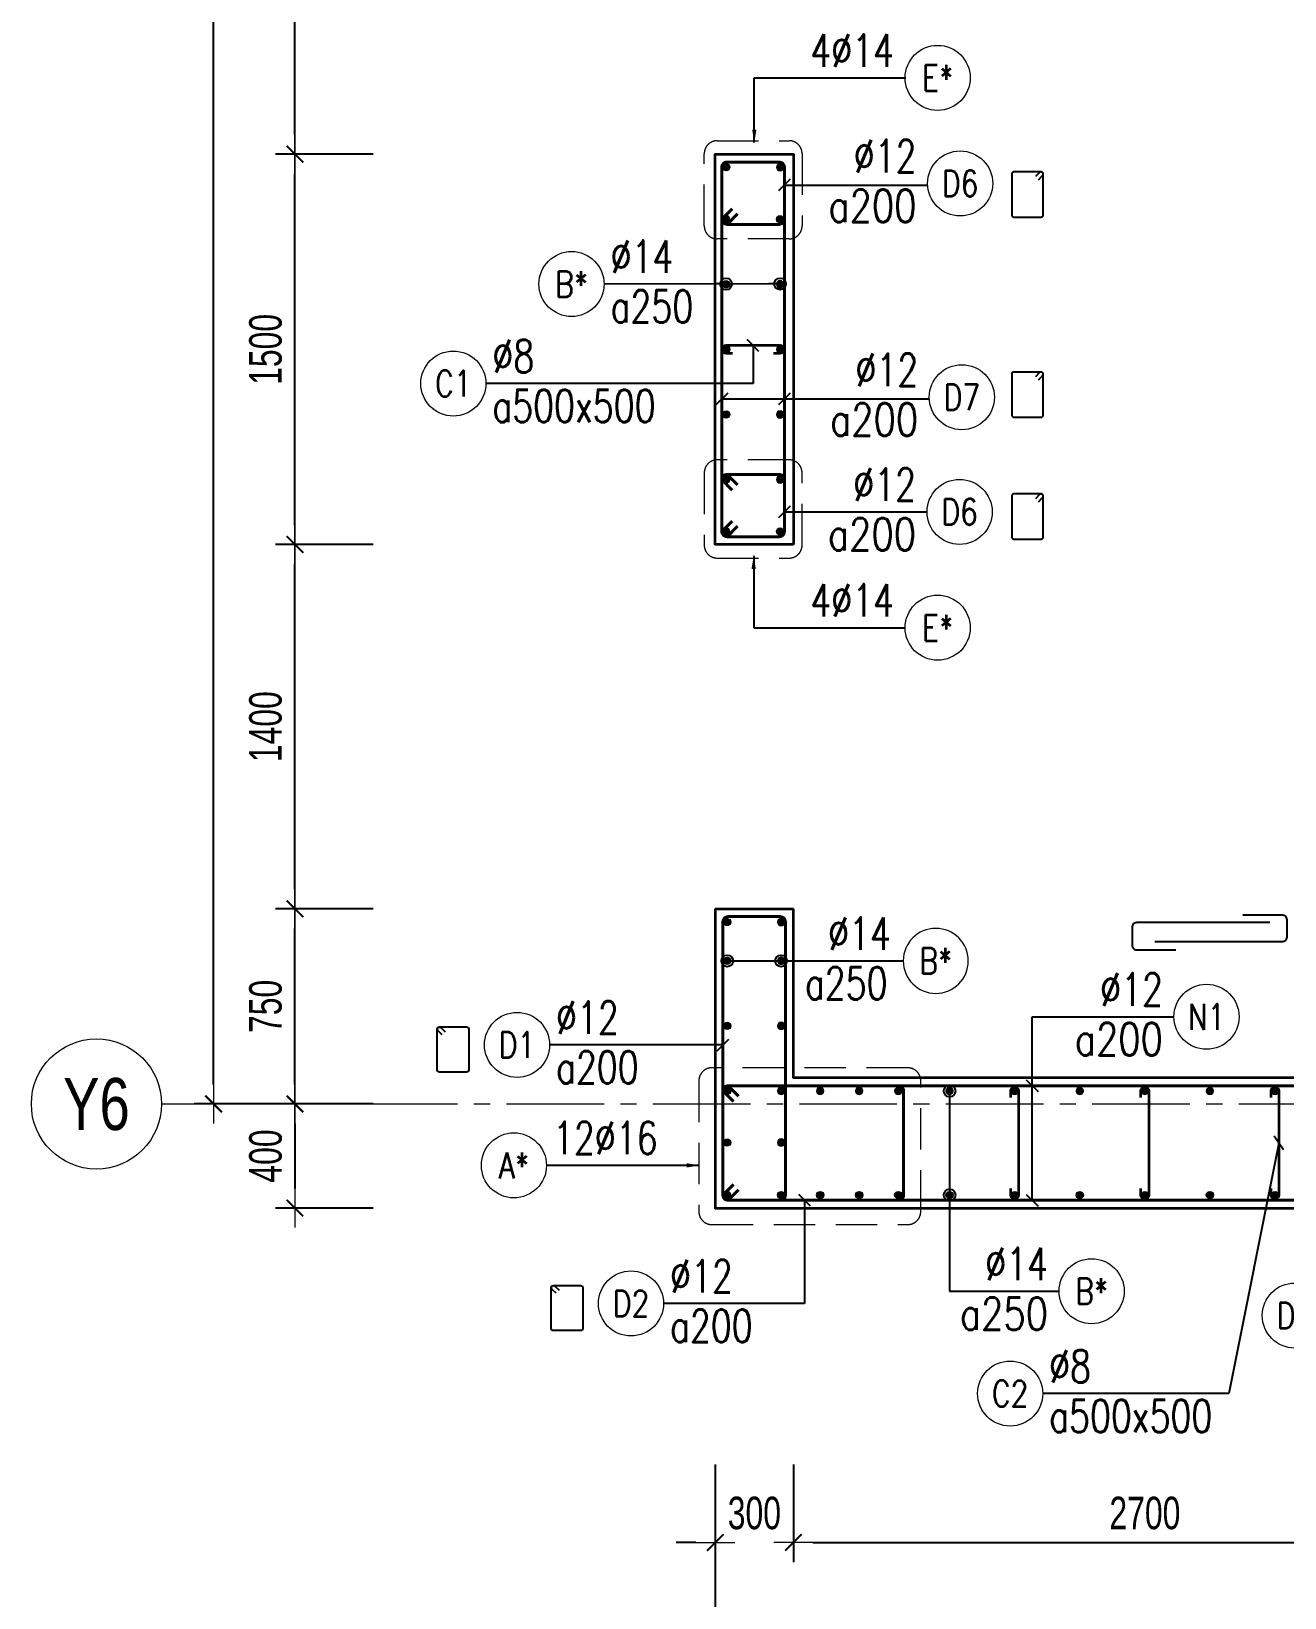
# Model space of a CAD drawing. Header units: millimetres. Extents: x 988833 to 1318015, y -9365 to 47591.
# Drawn here: x 1199969 to 1204783, y -1012 to 5008 of the extents above; entities that cross this region are included whole.
import ezdxf
from ezdxf.enums import TextEntityAlignment as Align

# ---------------------------------------------------------------- set-up
doc = ezdxf.new("R2010")
doc.units = ezdxf.units.MM
doc.header["$MEASUREMENT"] = 0
doc.linetypes.add('HIDDEN2', pattern=[4.7625, 3.175, -1.5875])
doc.linetypes.add('OF_Grid_1$0$CENTER2', pattern=[1.125, 0.75, -0.125, 0.125, -0.125])
doc.layers.get('0').update_dxf_attribs({"lineweight": 20})
doc.layers.get('Defpoints').update_dxf_attribs({"color": 151, "lineweight": 9})
for name, color, linetype, lineweight in [('KC-LEADER', 153, 'Continuous', 18), ('KC-THEP', 6, 'Continuous', 40), ('NDC_S_DIM', 1, 'Continuous', 15), ('NDC_S_HIDDEN', 8, 'HIDDEN2', 13), ('NDC_S_LEADER', 1, 'Continuous', 15), ('NDC_S_REBAR', 4, 'Continuous', 35), ('NDC_S_STIRRUP', 4, 'Continuous', 40), ('NDC_S_VN TEXT', 7, 'Continuous', 20), ('NDC_S_WALL', 6, 'Continuous', 35), ('OF_Grid_1$0$NDC_S_AXIS', 5, 'OF_Grid_1$0$CENTER2', 13), ('OF_Grid_1$0$NDC_S_SYMBOL', 1, 'Continuous', 15), ('OF_Grid_1$0$NDC_S_TEXT SYMBOL', 7, 'Continuous', 20)]:
    doc.layers.add(name, color=color, linetype=linetype, lineweight=lineweight)
doc.layers.add('Ligature', color=1, linetype='Continuous')
doc.styles.add('NDC_ARIAL', font='arial.ttf', dxfattribs={"width": 0.85})
doc.styles.add('NDC_DIM', font='', dxfattribs={"width": 0.75})
doc.styles.add('NDC_EN TXT', font='romans.shx', dxfattribs={"width": 0.8})
doc.styles.add('OF_Grid_1$0$NDC_ANNO', font='', dxfattribs={"width": 0.8})
doc.styles.get('NDC_DIM').set_extended_font_data('Dotum')
doc.styles.get('OF_Grid_1$0$NDC_ANNO').set_extended_font_data('Dotum')
doc.dimstyles.new('NDC_1-50', dxfattribs={"dimscale": 50, "dimtxt": 2.5, "dimasz": 1, "dimexe": 1.5, "dimexo": 0, "dimgap": 0.8, "dimtad": 1, "dimdec": 0, "dimdsep": 46, "dimtxsty": 'NDC_ARIAL', "dimblk": 'DIMMARK', "dimcen": 49999.938995, "dimdle": 1.5, "dimclrd": 1, "dimclre": 1, "dimclrt": 3, "dimadec": 0, "dimazin": 0, "dimtfac": 1, "dimtdec": 0, "dimtix": 1, "dimtmove": 2, "dimatfit": 3, "dimfxl": 1, "dimarcsym": 0})
doc.dimstyles.new('NDC_dim_30', dxfattribs={"dimscale": 30, "dimtxt": 2.5, "dimasz": 1.5, "dimexe": 1.5, "dimexo": 2.5, "dimgap": 1, "dimtad": 1, "dimdec": 0, "dimzin": 0, "dimdsep": 46, "dimtxsty": 'NDC_DIM', "dimblk": 'DIMMARK', "dimcen": 0.09, "dimdle": 1.2, "dimclrd": 1, "dimclre": 1, "dimclrt": 3, "dimadec": 0, "dimazin": 0, "dimtfac": 1, "dimtdec": 0, "dimtix": 1, "dimtofl": 0, "dimtmove": 0, "dimatfit": 3, "dimfxl": 6, "dimfxlon": 1, "dimtolj": 1, "dimtzin": 0, "dimarcsym": 0})
doc.dimstyles.new('NDC_dim_50', dxfattribs={"dimscale": 50, "dimtxt": 2.5, "dimasz": 1.5, "dimexe": 1.5, "dimexo": 2.5, "dimgap": 1, "dimtad": 1, "dimdec": 0, "dimzin": 0, "dimdsep": 46, "dimtxsty": 'NDC_DIM', "dimblk": 'DIMMARK', "dimcen": 0.09, "dimdle": 1.2, "dimclrd": 1, "dimclre": 1, "dimclrt": 3, "dimadec": 0, "dimazin": 0, "dimtfac": 1, "dimtdec": 0, "dimtix": 1, "dimtofl": 0, "dimtmove": 0, "dimatfit": 3, "dimfxl": 6, "dimfxlon": 1, "dimtolj": 1, "dimtzin": 0, "dimarcsym": 0})

# ---------------------------------------------------------------- blocks, each defined once
blk = doc.blocks.new('THEP')
at = {"layer": 'KC-LEADER', "color": 6}
blk.add_circle((0, 0), 14, dxfattribs=at)
at = {"layer": 'KC-THEP'}
for p, q in [((-14, 0), (14, 0)), ((9.9, 9.9), (-9.9, -9.9)), ((-9.9, 9.9), (9.9, -9.9)), ((0, 14), (0, -14))]:
    blk.add_line(p, q, dxfattribs=at)
blk = doc.blocks.new('*U11')
blk.add_circle((-2.5, 0), 2.5)
at = {"layer": 'NDC_S_VN TEXT', "color": 3, "style": 'NDC_EN TXT', "width": 0.75}
for tag, p in [('DK1', (0.5, 0.85)), ('KC1', (0.5, -2.97))]:
    blk.add_attdef(tag, p, '', height=2.5, dxfattribs=at)
at = {"layer": 'NDC_S_VN TEXT', "color": 7, "style": 'NDC_EN TXT', "width": 0.8}
blk.add_attdef('SH2', text='', height=2, dxfattribs=at).set_placement((-2.5, 0), align=Align.MIDDLE)
blk = doc.blocks.new('DIMMARK')
at = {"layer": 'NDC_S_DIM', "color": 1}
blk.add_line((-1.5, 0), (1, 0), dxfattribs=at)
at = {"layer": 'NDC_S_DIM', "color": 2, "const_width": 0.1}
blk.add_lwpolyline([(-0.424, -0.424), (0.424, 0.424)], dxfattribs=at)
blk = doc.blocks.new('*U13')
blk.add_circle((-2.5, 0), 2.5)
at = {"layer": 'NDC_S_VN TEXT', "color": 3, "style": 'NDC_EN TXT', "width": 0.75}
blk.add_attdef('DK1', (0.5, 0.85), '', height=2.5, dxfattribs=at)
at = {"layer": 'NDC_S_VN TEXT', "color": 7, "style": 'NDC_EN TXT', "width": 0.8}
blk.add_attdef('SH2', text='', height=2, dxfattribs=at).set_placement((-2.5, 0), align=Align.MIDDLE)
blk = doc.blocks.new('*U10')
blk.add_circle((2.5, 0), 2.5)
at = {"layer": 'NDC_S_VN TEXT', "color": 3, "style": 'NDC_EN TXT'}
for tag, width, p in [('DK2', 0.75, (-0.85, 0.85)), ('KC2', 0.8, (-0.85, -2.97))]:
    blk.add_attdef(tag, text='', height=2.5, dxfattribs=dict(at, width=width)).set_placement(p, align=Align.RIGHT)
at = {"layer": 'NDC_S_VN TEXT', "color": 7, "style": 'NDC_EN TXT', "width": 0.8}
blk.add_attdef('SH3', text='', height=2, dxfattribs=at).set_placement((2.5, 0), align=Align.MIDDLE)
blk = doc.blocks.new('*U12')
blk.add_circle((-2.5, 0), 2.5)
at = {"layer": 'NDC_S_VN TEXT', "color": 3, "style": 'NDC_EN TXT', "width": 0.75}
for tag, p in [('DK1', (0.5, 0.85)), ('KC1', (0.5, -2.97))]:
    blk.add_attdef(tag, p, '', height=2.5, dxfattribs=at)
at = {"layer": 'NDC_S_VN TEXT', "color": 7, "style": 'NDC_EN TXT', "width": 0.8}
blk.add_attdef('SH2', text='', height=2, dxfattribs=at).set_placement((-2.5, 0), align=Align.MIDDLE)
blk = doc.blocks.new('*U9')
blk.add_circle((2.5, 0), 2.5)
at = {"layer": 'NDC_S_VN TEXT', "color": 3, "style": 'NDC_EN TXT', "width": 0.75}
blk.add_attdef('DK2', text='', height=2.5, dxfattribs=at).set_placement((-0.85, 0.85), align=Align.RIGHT)
at = {"layer": 'NDC_S_VN TEXT', "color": 7, "style": 'NDC_EN TXT', "width": 0.8}
blk.add_attdef('SH3', text='', height=2, dxfattribs=at).set_placement((2.5, 0), align=Align.MIDDLE)
blk = doc.blocks.new('*D1299')
at = {"layer": 'Defpoints', "color": 0, "transparency": 16777216}
for p in [(1202596.5, 485.6), (1209696.3, -336), (1202596.5, -1148.8)]:
    blk.add_point(p, dxfattribs=at)
at = {"layer": 'NDC_S_DIM', "color": 1, "lineweight": -2, "transparency": 16777216}
for p, q in [((1202596.5, -848.8), (1202596.5, -1223.8)), ((1209696.3, -848.8), (1209696.3, -1223.8)), ((1209621.3, -1148.8), (1202671.5, -1148.8))]:
    blk.add_line(p, q, dxfattribs=at)
at = {"layer": 'NDC_S_DIM', "color": 1, "lineweight": -2, "transparency": 16777216, "xscale": 75, "yscale": 75, "zscale": 75, "rotation": 180}
blk.add_blockref('DIMMARK', (1202596.5, -1148.8), dxfattribs=at)
at = {"layer": 'NDC_S_DIM', "color": 1, "lineweight": -2, "transparency": 16777216, "xscale": 75, "yscale": 75, "zscale": 75}
blk.add_blockref('DIMMARK', (1209696.3, -1148.8), dxfattribs=at)
at = {"layer": 'NDC_S_DIM', "color": 3, "transparency": 16777216, "insert": (1206146.4, -1036.2), "char_height": 125, "attachment_point": 5, "style": 'NDC_DIM'}
blk.add_mtext('\\A1;7100', dxfattribs=at)
blk = doc.blocks.new('*D1300')
at = {"layer": 'Defpoints', "color": 0, "ltscale": 200, "transparency": 16777216}
for p in [(1202596.5, 485.6), (1202896.5, 485.6), (1202596.5, -799.6)]:
    blk.add_point(p, dxfattribs=at)
at = {"layer": 'NDC_S_DIM', "color": 1, "lineweight": -2, "ltscale": 200, "transparency": 16777216}
for p, q in [((1202596.5, -499.6), (1202596.5, -874.6)), ((1202896.5, -499.6), (1202896.5, -874.6)), ((1202521.5, -799.6), (1202446.5, -799.6)), ((1202971.5, -799.6), (1203046.5, -799.6))]:
    blk.add_line(p, q, dxfattribs=at)
at = {"layer": 'NDC_S_DIM', "color": 1, "lineweight": -2, "ltscale": 200, "transparency": 16777216, "xscale": 75, "yscale": 75, "zscale": 75}
blk.add_blockref('DIMMARK', (1202596.5, -799.6), dxfattribs=at)
at = {"layer": 'NDC_S_DIM', "color": 1, "lineweight": -2, "ltscale": 200, "transparency": 16777216, "xscale": 75, "yscale": 75, "zscale": 75, "rotation": 180}
blk.add_blockref('DIMMARK', (1202896.5, -799.6), dxfattribs=at)
at = {"layer": 'NDC_S_DIM', "color": 3, "ltscale": 200, "transparency": 16777216, "insert": (1202746.5, -687), "char_height": 125, "attachment_point": 5, "style": 'NDC_DIM'}
blk.add_mtext('\\A1;300', dxfattribs=at)
blk = doc.blocks.new('*U55')
at = {"layer": 'OF_Grid_1$0$NDC_S_SYMBOL'}
blk.add_line((5, 0), (9, 0), dxfattribs=at)
blk.add_circle((0, 0), 5, dxfattribs=at)
at = {"layer": 'OF_Grid_1$0$NDC_S_TEXT SYMBOL', "color": 7, "style": 'OF_Grid_1$0$NDC_ANNO', "width": 0.8}
blk.add_attdef('GRID', text='', height=4, rotation=270, dxfattribs=at).set_placement((0, 0), align=Align.MIDDLE)
blk = doc.blocks.new('*D1315')
at = {"layer": 'Defpoints', "color": 0, "ltscale": 200, "transparency": 16777216}
for p in [(1202896.5, 885.6), (1200981.9, 485.6), (1202658.6, 485.6)]:
    blk.add_point(p, dxfattribs=at)
at = {"layer": 'NDC_S_DIM', "color": 1, "lineweight": -2, "ltscale": 200, "transparency": 16777216}
for p, q in [((1201281.9, 885.6), (1200906.9, 885.6)), ((1200981.9, 810.6), (1200981.9, 560.6)), ((1201281.9, 485.6), (1200906.9, 485.6))]:
    blk.add_line(p, q, dxfattribs=at)
at = {"layer": 'NDC_S_DIM', "color": 1, "lineweight": -2, "ltscale": 200, "transparency": 16777216, "xscale": 75, "yscale": 75, "zscale": 75}
for p, rotation in [((1200981.9, 885.6), 90), ((1200981.9, 485.6), 270)]:
    blk.add_blockref('DIMMARK', p, dxfattribs=dict(at, rotation=rotation))
at = {"layer": 'NDC_S_DIM', "color": 3, "ltscale": 200, "transparency": 16777216, "insert": (1200869.3, 685.6), "char_height": 125, "attachment_point": 5, "rotation": 90, "style": 'NDC_DIM'}
blk.add_mtext('\\A1;400', dxfattribs=at)
blk = doc.blocks.new('*D1316')
at = {"layer": 'Defpoints', "color": 0, "ltscale": 200, "transparency": 16777216}
for p in [(1200669.3, 12485.6), (1202710.4, 12485.6), (1202710.5, 885.9)]:
    blk.add_point(p, dxfattribs=at)
at = {"layer": 'NDC_S_DIM', "color": 1, "lineweight": -2, "ltscale": 200, "transparency": 16777216}
for p, q in [((1200969.3, 12485.6), (1200594.3, 12485.6)), ((1200669.3, 960.9), (1200669.3, 12410.6)), ((1200969.3, 885.9), (1200594.3, 885.9))]:
    blk.add_line(p, q, dxfattribs=at)
at = {"layer": 'NDC_S_DIM', "color": 1, "lineweight": -2, "ltscale": 200, "transparency": 16777216, "xscale": 75, "yscale": 75, "zscale": 75}
for p, rotation in [((1200669.3, 12485.6), 90), ((1200669.3, 885.9), 270)]:
    blk.add_blockref('DIMMARK', p, dxfattribs=dict(at, rotation=rotation))
at = {"layer": 'NDC_S_DIM', "color": 3, "ltscale": 200, "transparency": 16777216, "insert": (1200556.7, 6685.7), "char_height": 125, "attachment_point": 5, "rotation": 90, "style": 'NDC_DIM'}
blk.add_mtext('\\A1;11600', dxfattribs=at)
blk = doc.blocks.new('*D1323')
at = {"layer": 'Defpoints', "color": 0, "ltscale": 200, "transparency": 16777216}
for p in [(1205596.5, 985.6), (1202896.5, 485.6), (1205596.5, -799.6)]:
    blk.add_point(p, dxfattribs=at)
at = {"layer": 'NDC_S_DIM', "color": 1, "lineweight": -2, "ltscale": 200, "transparency": 16777216}
for p, q in [((1202896.5, -499.6), (1202896.5, -874.6)), ((1205596.5, -499.6), (1205596.5, -874.6)), ((1202971.5, -799.6), (1205521.5, -799.6))]:
    blk.add_line(p, q, dxfattribs=at)
at = {"layer": 'NDC_S_DIM', "color": 1, "lineweight": -2, "ltscale": 200, "transparency": 16777216, "xscale": 75, "yscale": 75, "zscale": 75, "rotation": 180}
blk.add_blockref('DIMMARK', (1202896.5, -799.6), dxfattribs=at)
at = {"layer": 'NDC_S_DIM', "color": 1, "lineweight": -2, "ltscale": 200, "transparency": 16777216, "xscale": 75, "yscale": 75, "zscale": 75}
blk.add_blockref('DIMMARK', (1205596.5, -799.6), dxfattribs=at)
at = {"layer": 'NDC_S_DIM', "color": 3, "ltscale": 200, "transparency": 16777216, "insert": (1204246.5, -687), "char_height": 125, "attachment_point": 5, "style": 'NDC_DIM'}
blk.add_mtext('\\A1;2700', dxfattribs=at)
blk = doc.blocks.new('*D1334')
at = {"layer": 'Defpoints', "color": 0, "ltscale": 200, "transparency": 16777216}
for p in [(1200981.9, 1635.6), (1202896.5, 1635.6), (1202896.5, 885.6)]:
    blk.add_point(p, dxfattribs=at)
at = {"layer": 'NDC_S_DIM', "color": 1, "lineweight": -2, "ltscale": 200, "transparency": 16777216}
for p, q in [((1201281.9, 1635.6), (1200906.9, 1635.6)), ((1200981.9, 960.6), (1200981.9, 1560.6)), ((1201281.9, 885.6), (1200906.9, 885.6))]:
    blk.add_line(p, q, dxfattribs=at)
at = {"layer": 'NDC_S_DIM', "color": 1, "lineweight": -2, "ltscale": 200, "transparency": 16777216, "xscale": 75, "yscale": 75, "zscale": 75}
for p, rotation in [((1200981.9, 1635.6), 90), ((1200981.9, 885.6), 270)]:
    blk.add_blockref('DIMMARK', p, dxfattribs=dict(at, rotation=rotation))
at = {"layer": 'NDC_S_DIM', "color": 3, "ltscale": 200, "transparency": 16777216, "insert": (1200869.3, 1260.6), "char_height": 125, "attachment_point": 5, "rotation": 90, "style": 'NDC_DIM'}
blk.add_mtext('\\A1;750', dxfattribs=at)
blk = doc.blocks.new('*D1335')
at = {"layer": 'Defpoints', "color": 0, "ltscale": 200, "transparency": 16777216}
for p in [(1200981.9, 3035.6), (1202652.6, 3035.6), (1202896.5, 1635.6)]:
    blk.add_point(p, dxfattribs=at)
at = {"layer": 'NDC_S_DIM', "color": 1, "lineweight": -2, "ltscale": 200, "transparency": 16777216}
for p, q in [((1201281.9, 3035.6), (1200906.9, 3035.6)), ((1200981.9, 1710.6), (1200981.9, 2960.6)), ((1201281.9, 1635.6), (1200906.9, 1635.6))]:
    blk.add_line(p, q, dxfattribs=at)
at = {"layer": 'NDC_S_DIM', "color": 1, "lineweight": -2, "ltscale": 200, "transparency": 16777216, "xscale": 75, "yscale": 75, "zscale": 75}
for p, rotation in [((1200981.9, 3035.6), 90), ((1200981.9, 1635.6), 270)]:
    blk.add_blockref('DIMMARK', p, dxfattribs=dict(at, rotation=rotation))
at = {"layer": 'NDC_S_DIM', "color": 3, "ltscale": 200, "transparency": 16777216, "insert": (1200869.3, 2335.6), "char_height": 125, "attachment_point": 5, "rotation": 90, "style": 'NDC_DIM'}
blk.add_mtext('\\A1;1400', dxfattribs=at)
blk = doc.blocks.new('*D1336')
at = {"layer": 'Defpoints', "color": 0, "ltscale": 200, "transparency": 16777216}
for p in [(1200981.9, 4535.6), (1202746.5, 4535.6), (1202652.6, 3035.6)]:
    blk.add_point(p, dxfattribs=at)
at = {"layer": 'NDC_S_DIM', "color": 1, "lineweight": -2, "ltscale": 200, "transparency": 16777216}
for p, q in [((1201281.9, 4535.6), (1200906.9, 4535.6)), ((1200981.9, 3110.6), (1200981.9, 4460.6)), ((1201281.9, 3035.6), (1200906.9, 3035.6))]:
    blk.add_line(p, q, dxfattribs=at)
at = {"layer": 'NDC_S_DIM', "color": 1, "lineweight": -2, "ltscale": 200, "transparency": 16777216, "xscale": 75, "yscale": 75, "zscale": 75}
for p, rotation in [((1200981.9, 4535.6), 90), ((1200981.9, 3035.6), 270)]:
    blk.add_blockref('DIMMARK', p, dxfattribs=dict(at, rotation=rotation))
at = {"layer": 'NDC_S_DIM', "color": 3, "ltscale": 200, "transparency": 16777216, "insert": (1200869.3, 3785.6), "char_height": 125, "attachment_point": 5, "rotation": 90, "style": 'NDC_DIM'}
blk.add_mtext('\\A1;1500', dxfattribs=at)
blk = doc.blocks.new('*D1337')
at = {"layer": 'Defpoints', "color": 0, "ltscale": 200, "transparency": 16777216}
for p in [(1200981.9, 5935.6), (1202746.5, 5935.6), (1202746.5, 4535.6)]:
    blk.add_point(p, dxfattribs=at)
at = {"layer": 'NDC_S_DIM', "color": 1, "lineweight": -2, "ltscale": 200, "transparency": 16777216}
for p, q in [((1201281.9, 5935.6), (1200906.9, 5935.6)), ((1200981.9, 4610.6), (1200981.9, 5860.6)), ((1201281.9, 4535.6), (1200906.9, 4535.6))]:
    blk.add_line(p, q, dxfattribs=at)
at = {"layer": 'NDC_S_DIM', "color": 1, "lineweight": -2, "ltscale": 200, "transparency": 16777216, "xscale": 75, "yscale": 75, "zscale": 75}
for p, rotation in [((1200981.9, 5935.6), 90), ((1200981.9, 4535.6), 270)]:
    blk.add_blockref('DIMMARK', p, dxfattribs=dict(at, rotation=rotation))
at = {"layer": 'NDC_S_DIM', "color": 3, "ltscale": 200, "transparency": 16777216, "insert": (1200869.3, 5235.6), "char_height": 125, "attachment_point": 5, "rotation": 90, "style": 'NDC_DIM'}
blk.add_mtext('\\A1;1400', dxfattribs=at)

msp = doc.modelspace()

# ---------------------------------------------------------------- linework, layer by layer
at = {"layer": 'Ligature'}
for points in [[(1203837.7, 4437.8), (1203853.6, 4453.8, 0.668179), (1203847.9, 4467.7), (1203743.2, 4467.7, 0.414214), (1203735.1, 4459.6), (1203735.1, 4302.4, 0.414214), (1203743.2, 4294.3), (1203847.9, 4294.3, 0.414214), (1203856, 4302.4), (1203856, 4459.6, 0.668179), (1203842.1, 4465.3), (1203826.1, 4449.4)], [(1203837.6, 3668.7), (1203853.6, 3684.6, 0.668179), (1203847.8, 3698.6), (1203743.2, 3698.6, 0.414214), (1203735, 3690.4), (1203735, 3533.3, 0.414214), (1203743.2, 3525.1), (1203847.8, 3525.1, 0.414214), (1203856, 3533.3), (1203856, 3690.4, 0.668179), (1203842.1, 3696.2), (1203826.1, 3680.2)], [(1203837.6, 3200.1), (1203853.6, 3216.1, 0.668179), (1203847.8, 3230), (1203743.2, 3230, 0.414214), (1203735, 3221.8), (1203735, 3064.7, 0.414214), (1203743.2, 3056.6), (1203847.8, 3056.6, 0.414214), (1203856, 3064.7), (1203856, 3221.8, 0.668179), (1203842.1, 3227.6), (1203826.1, 3211.6)], [(1201546.8, 1151.6), (1201530.9, 1167.6, -0.668179), (1201536.6, 1181.6), (1201641.3, 1181.6, -0.414214), (1201649.4, 1173.4), (1201649.4, 1016.3, -0.414214), (1201641.3, 1008.1), (1201536.6, 1008.1, -0.414214), (1201528.5, 1016.3), (1201528.5, 1173.4, -0.668179), (1201542.4, 1179.2), (1201558.4, 1163.2)], [(1201984.7, 158), (1201968.7, 174, -0.668179), (1201974.5, 188), (1202079.1, 188, -0.414214), (1202087.3, 179.8), (1202087.3, 22.7, -0.414214), (1202079.1, 14.5), (1201974.5, 14.5, -0.414214), (1201966.3, 22.7), (1201966.3, 179.8, -0.668179), (1201980.2, 185.6), (1201996.2, 169.6)]]:
    msp.add_lwpolyline(points, format="xyb", dxfattribs=at)
at = {"layer": 'Ligature', "elevation": 0}
for points in [[(1204726.9, 1582.5), (1204215.2, 1582.5, 0.414214), (1204197.6, 1564.9), (1204197.6, 1495.7, 0.414214), (1204215.2, 1478.1), (1204365.4, 1478.1)], [(1204623.3, 1612.5), (1204773.5, 1612.5, -0.414214), (1204791.1, 1594.9), (1204791.1, 1525.8, -0.414214), (1204773.5, 1508.2), (1204285.3, 1508.2)]]:
    msp.add_lwpolyline(points, format="xyb", dxfattribs=at)
at = {"layer": 'NDC_S_HIDDEN', "ltscale": 50}
for points in [[(1202604, 4587.7), (1202879.8, 4587.7, -0.414214), (1202929.8, 4537.7), (1202929.8, 4260.1, -0.414214), (1202879.8, 4210.1), (1202604, 4210.1, -0.414214), (1202554, 4260.1), (1202554, 4537.7, -0.414214)], [(1202604, 2983.5), (1202879.8, 2983.5, 0.414214), (1202929.8, 3033.5), (1202929.8, 3311.1, 0.414214), (1202879.8, 3361.1), (1202604, 3361.1, 0.414214), (1202554, 3311.1), (1202554, 3033.5, 0.414214)], [(1202583.3, 422.2), (1203335.5, 422.2, 0.414214), (1203385.5, 472.2), (1203385.5, 974.7, 0.414214), (1203335.5, 1024.7), (1202583.3, 1024.7, 0.414214), (1202533.3, 974.7), (1202533.3, 472.2, 0.414214)]]:
    msp.add_lwpolyline(points, format="xyb", close=True, dxfattribs=at)
at = {"layer": 'NDC_S_REBAR'}
for points in [[(1202820.2, 3770.6), (1202845.2, 3770.6, 1), (1202845.2, 3800.6), (1202638.1, 3800.6, 1), (1202638.1, 3770.6), (1202663.1, 3770.6)], [(1203731.3, 910.6), (1203731.3, 935.6, -1), (1203761.3, 935.6), (1203761.3, 535.6, -1), (1203731.3, 535.6), (1203731.3, 560.6)], [(1204231.3, 910.6), (1204231.3, 935.6, -1), (1204261.3, 935.6), (1204261.3, 535.6, -1), (1204231.3, 535.6), (1204231.3, 560.6)], [(1204731.3, 910.6), (1204731.3, 935.6, -1), (1204761.3, 935.6), (1204761.3, 535.6, -1), (1204731.3, 535.6), (1204731.3, 560.6)]]:
    msp.add_lwpolyline(points, format="xyb", dxfattribs=at)
at = {"layer": 'NDC_S_STIRRUP'}
for points in [[(1202661.6, 3125.6), (1202621.6, 3085.6, 0.414214), (1202641.6, 3065.6), (1202841.6, 3065.6, 0.414214), (1202861.6, 3085.6), (1202861.6, 4485.6, 0.414214), (1202841.6, 4505.6), (1202641.6, 4505.6, 0.414214), (1202621.6, 4485.6), (1202621.6, 3085.6, 0.414214), (1202641.6, 3065.6), (1202681.6, 3105.6)], [(1202661.6, 4326.1), (1202621.6, 4286.1, 0.414214), (1202641.6, 4266.1), (1202841.6, 4266.1, 0.414214), (1202861.6, 4286.1), (1202861.6, 4485.6, 0.414214), (1202841.6, 4505.6), (1202641.6, 4505.6, 0.414214), (1202621.6, 4485.6), (1202621.6, 4286.1, 0.414214), (1202641.6, 4266.1), (1202681.6, 4306.1)], [(1202661.6, 3245.1), (1202621.6, 3285.1, -0.414214), (1202641.6, 3305.1), (1202841.6, 3305.1, -0.414214), (1202861.6, 3285.1), (1202861.6, 3085.6, -0.414214), (1202841.6, 3065.6), (1202641.6, 3065.6, -0.414214), (1202621.6, 3085.6), (1202621.6, 3285.1, -0.414214), (1202641.6, 3305.1), (1202681.6, 3265.1)], [(1202665.7, 575.6), (1202625.7, 535.6, 0.414214), (1202645.7, 515.6), (1202845.7, 515.6, 0.414214), (1202865.7, 535.6), (1202865.7, 1585.6, 0.414214), (1202845.7, 1605.6), (1202645.7, 1605.6, 0.414214), (1202625.7, 1585.6), (1202625.7, 535.6, 0.414214), (1202645.7, 515.6), (1202685.7, 555.6)], [(1207255.7, 915.6), (1207295.7, 955.6, -0.414214), (1207315.7, 935.6), (1207315.7, 535.6, -0.414214), (1207295.7, 515.6), (1202645.7, 515.6, -0.414214), (1202625.7, 535.6), (1202625.7, 935.6, -0.414214), (1202645.7, 955.6), (1207295.7, 955.6, -0.414214), (1207315.7, 935.6), (1207275.7, 895.6)], [(1202685.7, 915.6), (1202645.7, 955.6, 0.414214), (1202625.7, 935.6), (1202625.7, 535.6, 0.414214), (1202645.7, 515.6), (1203299.2, 515.6, 0.414214), (1203319.2, 535.6), (1203319.2, 935.6, 0.414214), (1203299.2, 955.6), (1202645.7, 955.6, 0.414214), (1202625.7, 935.6), (1202665.7, 895.6)]]:
    msp.add_lwpolyline(points, format="xyb", dxfattribs=at)
at = {"layer": 'NDC_S_WALL', "ltscale": 200}
for points in [[(1205596.5, 12385.6), (1205596.5, 985.6), (1202896.5, 985.6), (1202896.5, 985.6), (1202896.5, 1635.6)], [(1202596.5, 1635.6), (1202596.5, 485.6), (1202596.5, 485.6), (1207346.5, 485.6), (1207346.5, 485.6), (1207346.5, 985.6), (1207346.5, 985.6), (1205896.5, 985.6), (1205896.5, 2535.6), (1205896.5, 2535.6), (1207346.5, 2535.6), (1207346.5, 2835.6), (1205896.5, 2835.6), (1205896.5, 2835.6), (1205896.5, 9885.6)], [(1202896.5, 3035.6), (1202596.5, 3035.6), (1202596.5, 4535.6), (1202896.5, 4535.6), (1202896.5, 3035.6)], [(1202596.5, 1635.6), (1202896.5, 1635.6)]]:
    msp.add_lwpolyline(points, dxfattribs=at)
at = {"layer": 'OF_Grid_1$0$NDC_S_AXIS', "ltscale": 500}
msp.add_line((1200669.3, 885.6), (1214497.1, 885.6), dxfattribs=at)

# ---------------------------------------------------------------- block references
at = {"layer": 'KC-THEP'}
for p, rotation in [((1202638.1, 4485.6), 189.6685644363809), ((1202845.2, 4285.6), 9.668564436380926), ((1202638.1, 4035.6), 189.6685644363809), ((1202638.1, 3785.6), 189.6685644363809), ((1202638.1, 3535.6), 189.6685644363809), ((1202638.1, 3285.6), 189.6685644363809), ((1202845.2, 3085.6), 9.668564436380946), ((1202642.2, 1584.8), 189.6685644363809), ((1202642.2, 1435.6), 189.6685644363809), ((1202642.2, 1185.6), 189.6685644363809), ((1202642.2, 935.6), 189.6685644363809), ((1202642.2, 737.2), 189.6685644363809), ((1202849.2, 535.6), 9.66856443638095), ((1202999.2, 535.6), 9.66856443638095), ((1203149.2, 535.6), 9.66856443638095), ((1203299.2, 535.6), 9.66856443638095), ((1203496.3, 535.6), 9.668564436380946), ((1203746.3, 535.6), 9.668564436380946), ((1203996.3, 535.6), 9.668564436380946), ((1204246.3, 535.6), 9.668564436380946), ((1204496.3, 535.6), 9.668564436380946), ((1204746.3, 535.6), 9.668564436380946)]:
    msp.add_blockref('THEP', p, dxfattribs=dict(at, rotation=rotation))
at = {"layer": 'KC-THEP', "xscale": -1}
for p, rotation in [((1202845.2, 4485.6), 170.331435563619), ((1202638.1, 4285.6), 350.3314355636191), ((1202845.2, 4035.6), 170.331435563619), ((1202845.2, 3785.6), 170.331435563619), ((1202845.2, 3535.6), 170.331435563619), ((1202845.2, 3285.6), 170.331435563619), ((1202638.1, 3085.6), 350.3314355636191), ((1202849.2, 1584.8), 170.331435563619), ((1202849.2, 1435.6), 170.331435563619), ((1202849.2, 1185.6), 170.331435563619), ((1202849.2, 935.6), 170.331435563619), ((1202999.2, 935.6), 170.331435563619), ((1203149.2, 935.6), 170.331435563619), ((1203299.2, 935.6), 170.331435563619), ((1203496.3, 935.6), 170.331435563619), ((1203746.3, 935.6), 170.331435563619), ((1203996.3, 935.6), 170.331435563619), ((1204246.3, 935.6), 170.331435563619), ((1204496.3, 935.6), 170.331435563619), ((1204746.3, 935.6), 170.331435563619), ((1202849.2, 737.2), 170.331435563619), ((1202642.2, 535.6), 350.3314355636191)]:
    msp.add_blockref('THEP', p, dxfattribs=dict(at, rotation=rotation))
at = {"layer": 'NDC_S_VN TEXT', "xscale": 50, "yscale": 50, "zscale": 50}
for name, p, values in [('*U9', (1203325.5, 4829.1), {'SH3': 'E*', 'DK2': '4%%C14'}), ('*U10', (1203411.8, 4423.5), {'SH3': 'D6', 'DK2': '%%c12', 'KC2': 'a200'}), ('*U11', (1202169.2, 4036.8), {'SH2': 'B*', 'DK1': '%%C14', 'KC1': 'a250'}), ('*U11', (1201715.2, 3654.3), {'SH2': 'C1', 'DK1': '%%c8', 'KC1': 'a500x500'}), ('*U10', (1203418.3, 3601.8), {'SH3': 'D7', 'DK2': '%%c12', 'KC2': 'a200'}), ('*U10', (1203409.9, 3161.1), {'SH3': 'D6', 'DK2': '%%c12', 'KC2': 'a200'}), ('*U9', (1203325.5, 2716.1), {'SH3': 'E*', 'DK2': '4%%C14'}), ('*U10', (1204358.3, 1220.9), {'SH3': 'N1', 'DK2': '%%C12', 'KC2': 'a200'}), ('*U11', (1201959.8, 1112.7), {'SH2': 'D1', 'DK1': '%%C12', 'KC1': 'a200'}), ('*U13', (1201948, 649.8), {'SH2': 'A*', 'DK1': '12%%C16'}), ('*U10', (1203916.9, 165.9), {'SH3': 'B*', 'DK2': '%%C14', 'KC2': 'a250'}), ('*U11', (1202397.6, 119), {'SH2': 'D2', 'DK1': '%%C12', 'KC1': 'a200'}), ('*U11', (1204947.3, 72.4), {'SH2': 'D2', 'DK1': '%%C12', 'KC1': 'a200'}), ('*U12', (1203853.9, -227.4), {'SH2': 'C2', 'DK1': '%%c8', 'KC1': 'a500x500'})]:
    msp.add_blockref(name, p, dxfattribs=at).add_auto_attribs(values)
at = {"layer": 'NDC_S_VN TEXT'}
ref = msp.add_blockref('*U11', (1203318.2, 1435.6), dxfattribs=dict(at, xscale=-50, yscale=50, zscale=50))
ref.add_attrib('SH2', 'B*', dxfattribs={"color": 7, "height": 100, "style": 'NDC_EN TXT', "width": 0.8}).set_placement((1203443.2, 1435.6), align=Align.MIDDLE)
ref.add_attrib('DK1', '%%C14', (1203029.8, 1477.9), dxfattribs={"color": 3, "height": 125, "style": 'NDC_EN TXT', "width": 0.75})
ref.add_attrib('KC1', 'a250', (1202940.5, 1287), dxfattribs={"color": 3, "height": 125, "style": 'NDC_EN TXT', "width": 0.75})
at = {"layer": 'OF_Grid_1$0$NDC_S_AXIS'}
ref = msp.add_blockref('*U55', (1200219.3, 885.6), dxfattribs=dict(at, xscale=50, yscale=50, zscale=50))
ref.add_attrib('GRID', 'Y6', dxfattribs={"layer": 'OF_Grid_1$0$NDC_S_TEXT SYMBOL', "color": 7, "height": 200, "style": 'OF_Grid_1$0$NDC_ANNO', "width": 0.8}).set_placement((1200219.3, 885.6), align=Align.MIDDLE)

# ---------------------------------------------------------------- dimensions: what is measured, and where the dimension line sits
at = {"layer": 'NDC_S_DIM', "ltscale": 200}
for base, p1, p2, angle, picture, middle in [((1200669.3, 12485.6), (1202710.5, 885.9), (1202710.4, 12485.6), 90, '*D1316', (1200556.7, 6685.7)), ((1200981.9, 5935.6), (1202746.5, 4535.6), (1202746.5, 5935.6), 90, '*D1337', (1200869.3, 5235.6)), ((1200981.9, 4535.6), (1202652.6, 3035.6), (1202746.5, 4535.6), 90, '*D1336', (1200869.3, 3785.6)), ((1200981.9, 3035.6), (1202896.5, 1635.6), (1202652.6, 3035.6), 90, '*D1335', (1200869.3, 2335.6)), ((1200981.9, 1635.6), (1202896.5, 885.6), (1202896.5, 1635.6), 90, '*D1334', (1200869.3, 1260.6)), ((1205596.5, -799.6), (1202896.5, 485.6), (1205596.5, 985.6), 180, '*D1323', (1204246.5, -687)), ((1202596.5, -799.6), (1202896.5, 485.6), (1202596.5, 485.6), 180, '*D1300', (1202746.5, -687))]:
    dim = msp.add_linear_dim(base=base, p1=p1, p2=p2, angle=angle, dimstyle='NDC_dim_50', override={"dimtmove": 1}, dxfattribs=at)
    dim.commit()
    dim.dimension.update_dxf_attribs({"geometry": picture, "text_midpoint": middle})
dim = msp.add_linear_dim(base=(1200981.9, 485.6), p1=(1202896.5, 885.6), p2=(1202658.6, 485.6), angle=90, dimstyle='NDC_dim_50', override={"dimtmove": 1}, dxfattribs=at)
dim.commit()
dim.dimension.update_dxf_attribs({"geometry": '*D1315', "text_midpoint": (1200981.9, 685.6), "dimtype": 160})
at = {"layer": 'NDC_S_DIM'}
dim = msp.add_linear_dim(base=(1202596.5, -1148.8), p1=(1209696.3, -336), p2=(1202596.5, 485.6), angle=180, dimstyle='NDC_dim_50', override={"dimtmove": 1}, dxfattribs=at)
dim.commit()
dim.dimension.update_dxf_attribs({"geometry": '*D1299', "text_midpoint": (1206146.4, -1036.2)})

# ---------------------------------------------------------------- leaders
at = {"layer": 'NDC_S_LEADER'}
for points, dimstyle, override in [([(1202746.2, 4580.3), (1202746.2, 4829.1), (1203327.8, 4829.1)], 'NDC_1-50', {"dimgap": 0.8, "dimtad": 0}), ([(1202861.6, 4417.2), (1203412, 4417.2)], 'NDC_dim_30', {"dimtad": 0, "dimldrblk": 'Oblique'}), ([(1202845.4, 4037.3), (1202169.2, 4036.8)], 'NDC_dim_30', {"dimtad": 0, "dimldrblk": 'Origin'}), ([(1202637.9, 4037.1), (1202169.2, 4036.8)], 'NDC_dim_30', {"dimtad": 0, "dimldrblk": 'Origin'}), ([(1202741.6, 3800.6), (1202741.6, 3654.6), (1201715.2, 3654.4)], 'NDC_dim_30', {"dimtad": 0, "dimldrblk": 'Oblique'}), ([(1202621.6, 3595.4), (1203418.5, 3595.4)], 'NDC_dim_30', {"dimtad": 0, "dimldrblk": 'Oblique'}), ([(1202861.6, 3595.4), (1203418.5, 3595.4)], 'NDC_dim_30', {"dimtad": 0, "dimldrblk": 'Oblique'}), ([(1202861.6, 3161.1), (1203412, 3161.1)], 'NDC_dim_30', {"dimtad": 0, "dimldrblk": 'Oblique'}), ([(1202743.8, 2992.1), (1202743.8, 2716.1), (1203325.3, 2716.1)], 'NDC_1-50', {"dimgap": 0.8, "dimtad": 0}), ([(1202642.2, 1435.6), (1203318.2, 1435.6)], 'NDC_dim_30', {"dimtad": 0, "dimldrblk": 'Origin'}), ([(1202849.2, 1435.6), (1203318.2, 1435.6)], 'NDC_dim_30', {"dimtad": 0, "dimldrblk": 'Origin'}), ([(1203813.5, 515.6), (1203813.5, 1220.7), (1204358.3, 1220.7)], 'NDC_dim_30', {"dimtad": 0, "dimldrblk": 'Oblique'}), ([(1203813.5, 955.6), (1203813.5, 1220.7), (1204358.3, 1220.7)], 'NDC_dim_30', {"dimtad": 0, "dimldrblk": 'Oblique'}), ([(1202625.7, 1112.7), (1201957.7, 1112.7)], 'NDC_dim_30', {"dimtad": 0, "dimldrblk": 'Oblique'}), ([(1203496.3, 935.6), (1203496.3, 165.7), (1203916.9, 165.7)], 'NDC_dim_30', {"dimgap": 1, "dimtad": 0, "dimldrblk": 'Origin'}), ([(1204761.3, 735.6), (1204569.2, -227.4), (1203853.9, -227.4)], 'NDC_dim_30', {"dimtad": 0, "dimldrblk": 'Oblique'}), ([(1203496.3, 535.6), (1203496.3, 165.7), (1203916.9, 165.7)], 'NDC_dim_30', {"dimgap": 1, "dimtad": 0, "dimldrblk": 'Origin'}), ([(1202939.2, 515.6), (1202939.2, 119), (1202397.6, 119)], 'NDC_dim_30', {"dimgap": 1, "dimtad": 0, "dimldrblk": 'Oblique'})]:
    msp.add_leader(points, dimstyle=dimstyle, override=override, dxfattribs=at)
msp.add_leader([(1202536.1, 649.8), (1201948, 649.8)], dimstyle='NDC_1-50', dxfattribs=at)

doc.saveas('drawing.dxf')
